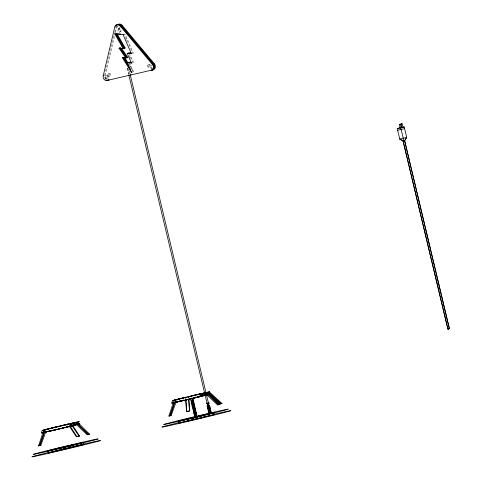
<?xml version="1.0" encoding="UTF-8"?>
<svg xmlns="http://www.w3.org/2000/svg" width="481" height="481" viewBox="0 0 481 481"><rect width="100%" height="100%" fill="white"/><g stroke="black" fill="none" stroke-linecap="round" stroke-linejoin="round"><path stroke-width="0.36" stroke-dasharray="2.4 1.8" d="M104.575 75.487L107.467 63.276M107.618 62.668L114.7 32.75M114.845 32.137L116.149 26.641A3.577 3.108 75.2 0 1 116.204 26.431M106.734 79.383A3.577 3.108 75.2 0 1 105.261 75.307L114.52 36.231M115.386 32.564L116.835 26.461L116.023 26.677M128.722 74.549L127.327 68.699L128.06 68.536M118.669 28.656L119.354 28.475M118.831 29.353L119.516 29.173M119.492 32.137A1.431 1.245 75.2 0 0 120.046 29.804A1.431 1.245 75.2 0 0 117.947 30.285A1.431 1.245 75.2 0 0 119.492 32.137L120.178 31.95A1.431 1.245 75.2 0 0 120.731 29.624A1.431 1.245 75.2 0 0 118.633 30.105A1.431 1.245 75.2 0 0 120.178 31.95M132.75 53.385L133.435 53.199L125.108 34.019L124.423 34.199L132.455 52.7M132.792 62.674L133.477 62.494L130.207 54.96M108.189 73.593L108.874 73.413M104.617 75.475L105.261 75.307M148.358 64.364L149.044 64.183M105.982 75.938L106.668 75.757M109.199 76.269L109.884 76.088M148.659 67.202L149.344 67.015M106.992 78.607L107.678 78.427M132.84 71.97L133.526 71.789L129.954 63.564M151.695 68.338L152.381 68.152M127.988 68.555L127.345 68.699M129.191 64.809L133.526 71.789M125.523 38.492L126.413 40.548M128.631 53.084L132.497 61.989M129.136 56.006L130.026 58.063M128.674 62.374L132.54 71.284M130.555 72.817L130.886 74.212M129.371 70.911L130.098 74.218M128.349 68.921L129.509 73.791M127.495 68.41L128.992 74.669M152.134 68.14A1.431 1.245 75.2 0 1 151.485 65.536M152.062 68.248A1.431 1.245 75.2 0 1 150.288 66.811A1.431 1.245 75.2 0 1 152.08 65.681M120.214 27.609A1.431 1.245 75.2 0 1 118.242 28.132A1.431 1.245 75.2 0 1 118.368 25.824M119.571 27.11A1.431 1.245 75.2 0 1 118.434 28.686A1.431 1.245 75.2 0 1 117.081 27.146A1.431 1.245 75.2 0 1 118.47 25.866M105.874 79.431A3.577 3.108 75.2 0 1 104.503 76.852M105.976 76.563A1.431 1.245 75.2 0 0 107.437 78.499A1.431 1.245 75.2 0 0 108.105 76.214A1.431 1.245 75.2 0 0 105.976 76.563M105.291 76.744A1.431 1.245 75.2 0 0 106.752 78.68A1.431 1.245 75.2 0 0 107.419 76.395A1.431 1.245 75.2 0 0 105.291 76.744M108.183 74.224A1.431 1.245 75.2 0 0 109.644 76.154A1.431 1.245 75.2 0 0 110.311 73.876A1.431 1.245 75.2 0 0 108.183 74.224M107.497 74.405A1.431 1.245 75.2 0 0 108.959 76.335A1.431 1.245 75.2 0 0 109.626 74.056A1.431 1.245 75.2 0 0 107.497 74.405M147.992 65.085A1.431 1.245 75.2 0 0 149.465 67.003A1.431 1.245 75.2 0 0 150.114 64.713A1.431 1.245 75.2 0 0 147.992 65.085M147.306 65.266A1.431 1.245 75.2 0 0 148.779 67.184A1.431 1.245 75.2 0 0 149.429 64.893A1.431 1.245 75.2 0 0 147.306 65.266"/><path stroke-width="0.72" d="M193.795 406.812C197.811 407.034 190.458 408.856 194.083 407.672M196.104 414.129C197.126 414.063 194.324 415.235 193.921 414.099C196.128 412.193 196.855 414.087 193.819 413.57C193.729 411.411 198.605 412.8 193.747 412.782C193.025 410.978 197.829 411.58 194.589 411.892M209.86 408.976L207.84 409.65L210.227 409.638L210.143 409.283L207.966 410.185L208.526 410.401L210.239 409.83L210.299 410.161L209.121 410.317M193.266 406.866C191.065 408.219 196.988 406.18 193.993 405.904C190.446 406.048 194.595 407.203 194.619 405.14C191.161 404.503 192.61 406.716 194.534 404.527C192.52 403.114 190.915 405.886 194.041 404.094C195.316 402.585 190.614 403.415 192.274 403.866C194.378 403.745 194.691 401.677 192.418 402.501C190.518 402.783 193.32 403.276 193.909 402.02C193.687 400.895 190.272 401.906 192.057 402.044M208.387 409.133L208.177 408.904L208.862 408.814M51.864 430.603L41.366 432.942L42.154 430.501L53.181 427.669M181.163 401.046L171.711 403.108L172.499 400.661L181.048 398.442M207.329 407.605C209.187 406.12 210.732 407.136 207.558 407.227C206.337 406.457 211.333 405.922 208.544 406.541M208.255 408.609L208.051 408.369L209.842 408.032L209.716 407.708L207.582 408.646L209.409 408.73M192.622 400.871C190.741 402.008 195.436 399.519 192.358 399.831M117.791 24.784A3.577 3.108 75.2 0 1 122.078 25.259L154.515 63.985A3.577 3.108 75.2 0 1 153.138 69.805L107.071 80.465A3.577 3.108 75.2 0 1 103.205 75.848L114.779 27.002L115.206 26.894M191.913 401.148L191.378 401.394L191.24 400.793L193.693 400.974L191.222 402.825L191.612 403.252L193.645 403.126L193.578 402.537L191.432 403.799L193.921 403.992L193.771 403.421L191.63 404.599L192.003 404.99L194.108 404.858L193.951 404.311L191.841 405.489L192.34 405.868L194.234 405.723L194.126 405.188L192.045 406.361L192.472 406.728L194.438 406.595L194.396 406.042L192.256 407.185L192.616 407.593L194.721 407.473L194.558 406.914L192.472 407.996L192.785 408.465L194.108 408.381M208.994 407.69C205.225 408.784 212.764 406.998 208.76 407.173M192.622 399.182L192.881 399.657L192.478 399.645M45.803 431.734L40.873 445.31A28.259 0.397 -13.4 0 0 39.376 445.701L38.546 445.893L43.146 431.986M38.546 445.893A29.239 0.409 -13.4 0 1 40.043 445.502L44.637 431.595M176.154 401.894L171.218 415.47A28.259 0.397 -13.4 0 0 169.727 415.867L168.897 416.059L173.497 402.152M168.897 416.059A29.239 0.409 -13.4 0 1 170.388 415.662L174.982 401.755M43.639 430.495L43.807 430.002M173.99 400.661L174.152 400.162M39.376 445.701L44.318 432.124L46.038 431.697M169.727 415.867L174.663 402.29L176.515 401.863M208.225 405.814L207.636 405.826M70.473 424.44L70.274 423.611L77.249 422.15L70.905 423.887L69.114 426.563L64.755 427.609M194.528 411.189C199.068 411.051 191.576 413.54 194.865 412.043C200.27 412.301 190.139 414.177 195.695 412.854C199.447 413.828 190.656 414.742 195.869 413.726C198.833 414.339 192.64 415.831 195.244 414.676M206.998 405.85L207.239 406.162L209.115 405.826M194.558 409.223C196.801 407.954 190.71 410.022 194.035 410.161M194.787 397.835L199.465 396.729L201.208 394.065L206.427 392.749L218.32 404.701A29.239 0.409 -13.4 0 0 219.835 404.299L207.954 392.346L206.108 392.767L206.848 394.787M209.608 405.249L209.265 405.459M208.243 409.271L208.724 409.097M196.146 413.937C195.46 413.798 192.869 415.704 195.322 415.386M194.198 410.335C191.66 411.772 198.154 409.481 194.528 409.409M73.443 425.438L77.748 424.236L77.182 424.476M210.636 411.862L211.135 411.393L209.572 411.465M208.189 408.706L210.299 407.81L209.259 407.647M194.108 409.451C191.378 411.153 199.356 407.756 193.368 408.88M194.739 415.452C195.893 414.484 197.45 415.205 195.581 415.362M208.417 403.451L209.145 402.922L207.948 402.88M192.376 400.222C194.083 399.988 191.402 401.082 190.704 400.523M209.812 408.153L210.419 408.345L209.049 409.109M192.37 400.024L193.272 399.206M208.52 410.431L208.153 410.894L209.061 410.876M191.817 400.439C188.588 402.23 195.707 400.926 192.19 401.238C188.63 402.91 195.508 402.044 192.683 401.996M207.978 394.456L207.774 394.564M208.79 408.712C212.428 407.744 205.615 409.253 208.808 409.259M75.469 424.657L77.7 424.266L76.269 424.729L75.757 422.607L77.026 422.162M207.942 403.156C208.604 402.597 208.94 403.457 208.117 403.3M209.421 409.439L210.54 408.904L209.999 408.652M209.566 409.391C208.592 410.245 207.75 409.265 209.073 409.337M209.307 412.464L209.788 412.307M209.433 409.433L208.904 409.608M208.393 405.874L207.07 406.481L208.02 406.625M209.89 412.163C209.037 412.842 208.568 411.952 209.536 412.019M207.882 394.492L207.473 394.654M205.153 395.37L207.413 404.87L208.796 404.545L206.355 394.312M175.577 402.128L174.97 402.284L180.068 401.286M399.386 124.363L400.162 127.934M401.791 127.507L400.938 124.038L401.413 123.918L402.104 123.755L402.946 127.237L401.791 127.513L402.88 127.249M400.378 127.88L400.974 127.754M400.92 127.669L401.334 127.657L400.372 124.128M45.863 431.74L42.364 432.768M175.703 402.05L174.964 402.236L176.317 401.875M203.325 417.34L194.065 419.564L193.651 417.827L204.112 415.187L202.802 415.434M194.065 419.564L195.298 419.198M403.649 140.915L403.138 141.023L447.943 328.998L448.959 328.763L449.398 328.655L404.653 140.668L406.716 137.404L399.759 139.063L397.228 128.559L404.184 126.9L406.716 137.404L404.659 140.699L403.066 141.077L404.587 140.68L449.332 328.667L448.773 328.812L447.853 329.022L403.06 141.047L399.717 138.997L403.445 140.945M404.262 140.771L404.659 140.699L404.136 140.801M41.366 432.942L50.812 430.88M171.711 403.108L176.274 401.882M448.226 328.92L447.871 329.016L448.575 328.854M72.781 423.394L73.28 425.481M203 393.59L203.583 395.659L201.575 396.146M175.775 402.026L176.142 401.924M203.613 395.647L200.144 396.518M401.316 127.657L401.13 127.712M74.074 425.27L73.022 425.547M203.349 395.707L202.495 395.941M403.096 141.035L403.469 140.957M206.577 392.64L207.6 392.31L207.341 392.724M203.204 395.749L201.822 396.085M72.144 425.781L72.805 425.607L71.609 425.889M46.218 431.643L44.757 432.082L52.062 430.555M176.1 400.402L175.95 399.753L174.477 400.198L207.455 392.358L201.353 393.608M176.431 401.845L175.096 402.254L175.745 402.026M74.242 423.009L79.377 421.639L67.556 424.236M44.318 432.124L42.659 432.635L55.868 429.677M76.004 423.623L77.249 423.184M76.257 424.693L76.762 424.555M74.645 425.12L79.876 423.767L76.665 424.38M207.954 392.346L209.716 391.817L204.629 392.881M179.112 401.509L173.004 402.801L183.477 400.517L181.084 401.088M203.794 395.598L204.323 395.454M204.455 393.205C202.663 398.977 217.045 390.758 205.904 394.841M45.31 431.884L44.865 432.004L45.803 431.752M72.372 425.721L65.182 427.519M73.713 425.354L73.377 423.238M174.687 402.302L172.709 402.928M206.349 393.783L207.84 393.332L207.491 393.362M202.832 395.851L206.932 394.871L217.49 404.888L218.32 404.701M42.172 430.495L45.599 429.587L45.755 430.242M43.218 430.218L43.747 432.299M72.294 425.739L71.609 423.701M172.523 400.661L175.95 399.753M174.958 400.018L175.054 400.408M201.924 393.879L202.236 393.795M74.777 425.084L74.296 422.991M71.867 425.853L70.274 426.22M204.551 393.181L206.427 392.749M448.845 328.77L449.356 328.667L448.797 328.782M114.779 27.002A3.577 3.108 75.2 0 1 120.022 25.8L122.078 25.259M117.232 34.049L125.174 47.956L123.118 48.497L114.809 33.959L115.494 33.778L123.803 48.316M114.809 33.959L123.737 34.379M121.483 48.268L127.868 57.443L125.812 57.985L118.999 48.202L120.37 47.835L127.182 57.624L125.138 57.473M132.107 62.855L131.421 63.035L127.261 53.445L129.317 52.904L131.379 53.054M127.261 53.445L132.065 53.565M132.155 72.15L131.469 72.33L122.408 57.738L126.497 57.804L119.685 48.016L121.056 48.118M131.469 72.33L127.303 62.74L129.359 62.193L131.421 62.344M103.205 75.848L103.637 75.739M153.138 69.805L151.076 70.352A3.577 3.108 75.2 0 0 152.459 64.532L154.515 63.985M107.071 80.465L109.127 79.924A3.577 3.108 75.2 0 1 108.538 79.99M130.369 75.09L131.054 74.904M71.206 423.809L71.705 425.895L69.114 426.563M202.098 396.049L201.557 393.975M69.643 426.731L76.383 436.706L76.852 436.58A29.239 0.409 -13.4 0 1 79.509 435.972L72.613 425.306M76.383 436.706A28.259 0.397 -13.4 0 1 79.034 436.093L79.509 435.972M83.399 442.352L47.896 450.913L48.389 453L59.794 449.988M48.389 453L83.886 444.402L83.387 442.316L70.569 445.743L47.896 450.913L60.732 447.558L60.997 448.683M188.005 420.713L178.74 423.172L178.253 421.115L213.744 412.512L214.237 414.574L178.74 423.166M178.253 421.115L213.744 412.512M70.863 423.899L76.082 422.583L87.969 434.535A29.239 0.409 -13.4 0 0 89.49 434.133L77.603 422.18M72.89 425.583L65.873 427.32M201.924 396.097L195.526 397.685M47.18 429.172L44.264 429.996L71.11 423.803M46.885 431.469L47.631 431.204M177.892 401.461L177.104 401.665L178.096 401.394M205.032 395.274L208.051 394.432M45.292 429.605L52.249 427.898M181.944 398.226L175.643 399.771L179.082 398.935M203.571 393.44L204.07 395.526L205.092 395.292M178.361 401.376L176.767 401.755M202.032 396.061L202.729 395.881M73.238 425.481L68.867 426.569L74.747 425.132M47.956 428.974L51.022 428.198M397.228 128.559L404.232 126.966M179.16 401.172L179.581 401.022M179.593 401.064L180.038 400.907M200.914 396.344L201.305 396.248M187.007 419.252L193.963 417.598L187.007 419.252L187.464 421.061L194.426 419.402L191.57 419.961M187.464 421.061L190.873 420.117M73.858 425.402L76.581 424.711L87.139 434.728L87.969 434.535M179.395 398.863L180.603 398.557M204.203 395.568L196.218 397.486M399.597 124.387L400.084 124.272L399.765 124.363M181.59 398.31L182.155 398.166M181.553 400.571L182.089 400.396M51.317 428.09L53.553 427.573M181.193 398.37L184.938 397.486M182.738 398.021L183.339 397.877M70.503 426.238L64.436 427.669M183.243 400.15L183.838 399.964M199.032 396.777L202.026 396.11M200.848 396.404L198.346 397.017M195.941 419.041L199.152 418.248L195.893 418.975M399.603 124.308L400.288 124.224M52.543 427.789L58.009 426.491M182.546 398.034L189.911 396.284M184.59 397.571L185.239 397.414M67.274 426.96L69.198 426.527M197.487 397.156L199.543 396.687M53.812 427.477L56.463 426.833M54.726 427.29L56.343 426.894M67.833 426.875L62.963 428.024M197.931 397.047L195.214 397.703M198.184 397.041L193.314 398.19M206.932 394.558L208.886 394.149L220.142 403.896L221.969 403.499L209.289 391.853M63.462 427.88L64.863 427.543M63.191 427.988L65.344 427.495M193.536 398.148L195.695 397.661M63.36 448.268L63.083 447.108L67.827 445.959L68.104 447.12M198.262 416.474L193.518 417.622L194.829 417.382M204.527 416.931L199.789 418.079L204.557 416.973M57.822 426.539L67.406 424.236M59.211 426.172L66.378 424.507M189.58 396.362L190.284 396.194M61.478 428.385L63.991 427.753L62.055 428.216M63.696 427.88L57.095 429.425L62.199 428.234M191.829 398.545L194.204 397.955M191.967 398.527L194.33 397.991M60.6 425.841L63.372 425.18M189.773 396.284L208.387 392.021L221.044 403.673A29.239 0.409 -13.4 0 1 221.969 403.499M190.987 396.025L196.591 394.673M59.993 428.739L62.602 428.156M61.219 428.487L50.884 430.868M191.486 398.112L192.196 397.985M190.344 398.899L192.52 398.358M186.069 399.909L192.953 398.322M189.55 399.11L191.564 398.653M207.455 404.87L208.147 404.707M193.067 395.532L193.747 395.37M57.714 429.299L59.271 428.878M193.578 397.655L194.252 397.498M188.889 399.254L190.837 398.755M185.155 400.144L190.181 398.977M187.44 399.627L188.799 399.308M208.008 404.743L208.501 404.605M401.425 123.93L400.98 124.032M64.616 424.921L68.687 423.941L67.629 424.218L67.809 424.982M194.414 395.214L195.07 395.057M57.383 429.323L49.802 431.114M54.804 429.984L57.077 429.437M195.569 397.15L196.218 397.035M199.381 416.354L204.142 415.235L193.651 417.827M401.683 123.851L402.05 123.767M196.344 394.763L199.164 394.071M56.626 429.503L51.996 430.609M197.45 396.711L198.046 396.572L197.463 396.747M186.977 399.663L182.389 400.787M186.027 399.927L180.032 401.34M197.547 394.48L198.124 394.348M199.224 394.095L202.669 393.272M199.765 393.969L200.83 393.729M199.723 396.182L200.264 396.055L199.735 396.218M50.788 430.922L53.126 430.351M40.043 445.502L40.873 445.31M87.139 434.728A28.259 0.397 -13.4 0 0 88.66 434.325L89.49 434.133M170.388 415.662L171.218 415.47M217.49 404.888A28.259 0.397 -13.4 0 0 219.005 404.491L219.835 404.299M82.341 444.39L83.802 444.053L48.304 452.651M73.647 446.753L83.886 444.402M203.998 416.919L214.237 414.574M201.852 395.695L202.369 395.616M181.385 400.956L175.126 402.278L179.046 401.515M179.696 401.34L180.856 401.076M50.643 430.88L44.781 432.112L49.723 431.126M63.534 447.077L56.572 448.737L63.534 447.077L63.853 448.304M203.325 393.169L204.215 392.971M203.824 395.256L204.72 395.093M205.201 394.943L206.108 394.739M74.952 424.753L75.848 424.555M205.128 394.967L207.954 394.444L207.558 393.632M205.14 395.003L205.531 394.919M74.681 424.825L75.481 424.693M75.066 424.741L77.718 424.23M205.892 394.805L206.559 394.66M76.653 422.228L71.356 423.364L71.849 424.122M72.366 444.913L73.683 444.672L63.221 447.306L73.713 444.715L63.083 447.108M185.6 399.567L186.574 411.628A29.239 0.409 -13.4 0 1 189.55 410.912L188.961 399.495M186.574 411.628L186.784 411.592A28.259 0.397 -13.4 0 1 189.761 410.876M209.049 409.223L209.902 409.109M209.091 410.431C213.516 409.451 208.195 412.295 208.91 411.008M208.501 406.655L210.047 406.728L207.347 407.66M208.501 407.209C207.558 407.01 207.774 407.87 208.429 407.666M209.205 409.313C212.656 408.597 208.026 411.111 208.513 409.98C213.36 408.73 208.538 411.694 208.58 410.497M209.59 410.906C213.546 410.311 207.371 412.584 209.331 411.502M209.53 411.357C212.488 410.852 207.744 411.069 208.598 412.019M209.488 411.916L208.562 412.013M208.249 406.698L207.594 406.776L207.69 407.16L209.914 406.138L207.527 406.241M209.596 410.798C212.632 409.878 206.355 411.279 209.025 411.435M208.417 408.219C205.471 408.201 211.76 406.601 208.94 407.587M210.005 411.838C211.826 411.435 209.163 411.351 208.483 412.445M209.463 408.171L209.975 408.11M194.096 408.561L193.152 408.634L193.374 408.892M194.071 409.271C190.392 409.602 196.086 406.92 194.462 408.351M195.508 414.646L197 414.869M194.438 410.311C198.358 409.758 192.815 412.86 194.071 411.231M194.577 411.002C197.769 409.944 191.414 411.291 194.083 411.94M208.67 403.337L209.259 403.433M194.528 410.113C197.366 408.904 190.969 410.738 194.035 411.057M194.216 407.654L195.346 407.924L194.51 408.519M210.732 411.85L211.105 411.85M196.314 415.464L196.633 415.452M209.439 405.453C210.648 405.315 207.564 407.293 207.594 406.247M116.997 33.886L120.743 34.163M123.803 47.853L125.174 47.956M123.118 48.04L124.489 48.136L116.18 33.598M118.999 48.202L123.118 48.497M128.631 53.084L131.379 53.283M127.946 53.265L131.379 53.511M122.408 57.738L125.812 57.985M128.674 62.374L131.421 62.578M127.988 62.554L131.421 62.807M127.303 62.74L131.421 63.035M209.788 393.975L221.062 403.715A28.259 0.397 -13.4 0 0 220.142 403.896M219.005 404.491L208.453 394.468M78.108 424.308L88.66 434.325M120.022 25.8L152.459 64.532M79.034 436.093L71.843 425.457M404.599 128.643L397.643 130.297M70.22 426.31L76.852 436.58M124.465 57.197L128.012 62.903M123.779 57.377L128.114 64.352M123.094 57.558L130.579 69.613M123.052 34.56L131.379 53.746M400.781 127.844L403.872 140.897M206.355 392.514L206.517 393.217M130.273 74.952L206.006 392.851M128.896 75.276L205.146 395.244M202.188 393.807L202.681 395.893M200.92 415.903L201.407 417.959M188.991 397.041L188.871 396.53L188.396 396.615L188.468 397.504M186.075 398.015L185.894 397.252L185.419 397.33L185.492 398.226M177.495 399.344L177.645 399.982M173.563 400.384L174.062 402.471M73.99 423.076L74.489 425.162M70.557 445.701L71.056 447.793M47.144 429.184L47.282 429.755M44.613 429.852L44.703 430.242M44.829 430.766L44.986 431.415M188.576 398.845L189.55 410.912M186.784 411.592L185.931 399.458M83.736 444.071A35.552 0.499 -13.4 0 1 92.418 442.773A35.552 0.499 -13.4 0 1 39.436 455.381A35.552 0.499 -13.4 0 1 49.158 452.302M214.087 414.231A35.552 0.499 -13.4 0 1 223.124 412.842A35.552 0.499 -13.4 0 1 170.496 425.39A35.552 0.499 -13.4 0 1 178.09 422.811M196.813 416.143A33.405 0.469 -13.4 0 1 224.134 410.353A33.405 0.469 -13.4 0 1 168.248 423.671A33.405 0.469 -13.4 0 1 194.492 416.69M151.768 70.172A3.577 3.108 75.2 0 0 153.144 64.352L120.707 25.619A3.577 3.108 75.2 0 0 115.873 25.812M107.756 80.285A3.577 3.108 75.2 0 1 105.928 80.08M152.453 69.986A3.577 3.108 75.2 0 0 153.83 64.165L121.392 25.439A3.577 3.108 75.2 0 0 116.811 25.277M108.441 80.105A3.577 3.108 75.2 0 1 107.227 80.105M190.578 399.41C191.258 400.559 191.324 398.238 190.584 399.374M194.727 416.756C195.406 418.001 195.418 415.692 194.733 416.72M206.487 403.312L207.125 403.204L206.493 403.288M209.037 413.925L209.644 413.87L209.037 413.925M191.155 418.043L178.325 421.434L213.823 412.83L191.155 418.043M48.719 451.094A33.405 0.469 -13.4 0 0 98.148 438.925A33.405 0.469 -13.4 0 0 50.114 449.927A33.405 0.469 -13.4 0 0 48.719 451.094"/></g></svg>
